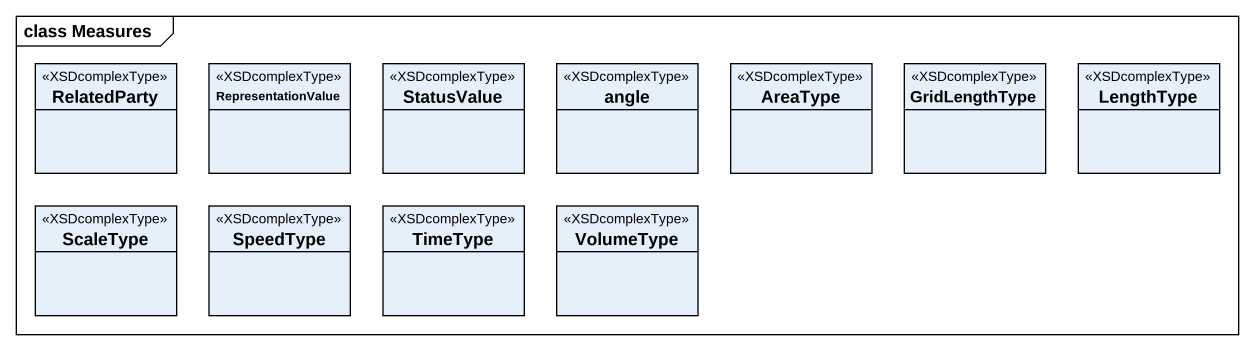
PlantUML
@startuml
mainframe class Measures
hide circle
hide empty members
class RelatedParty <<XSDcomplexType>>
class RepresentationValue <<XSDcomplexType>>
class StatusValue <<XSDcomplexType>>
class angle <<XSDcomplexType>>
class AreaType <<XSDcomplexType>>
class GridLengthType <<XSDcomplexType>>
class LengthType <<XSDcomplexType>>
class ScaleType <<XSDcomplexType>>
class SpeedType <<XSDcomplexType>>
class TimeType <<XSDcomplexType>>
class VolumeType <<XSDcomplexType>>
@enduml
